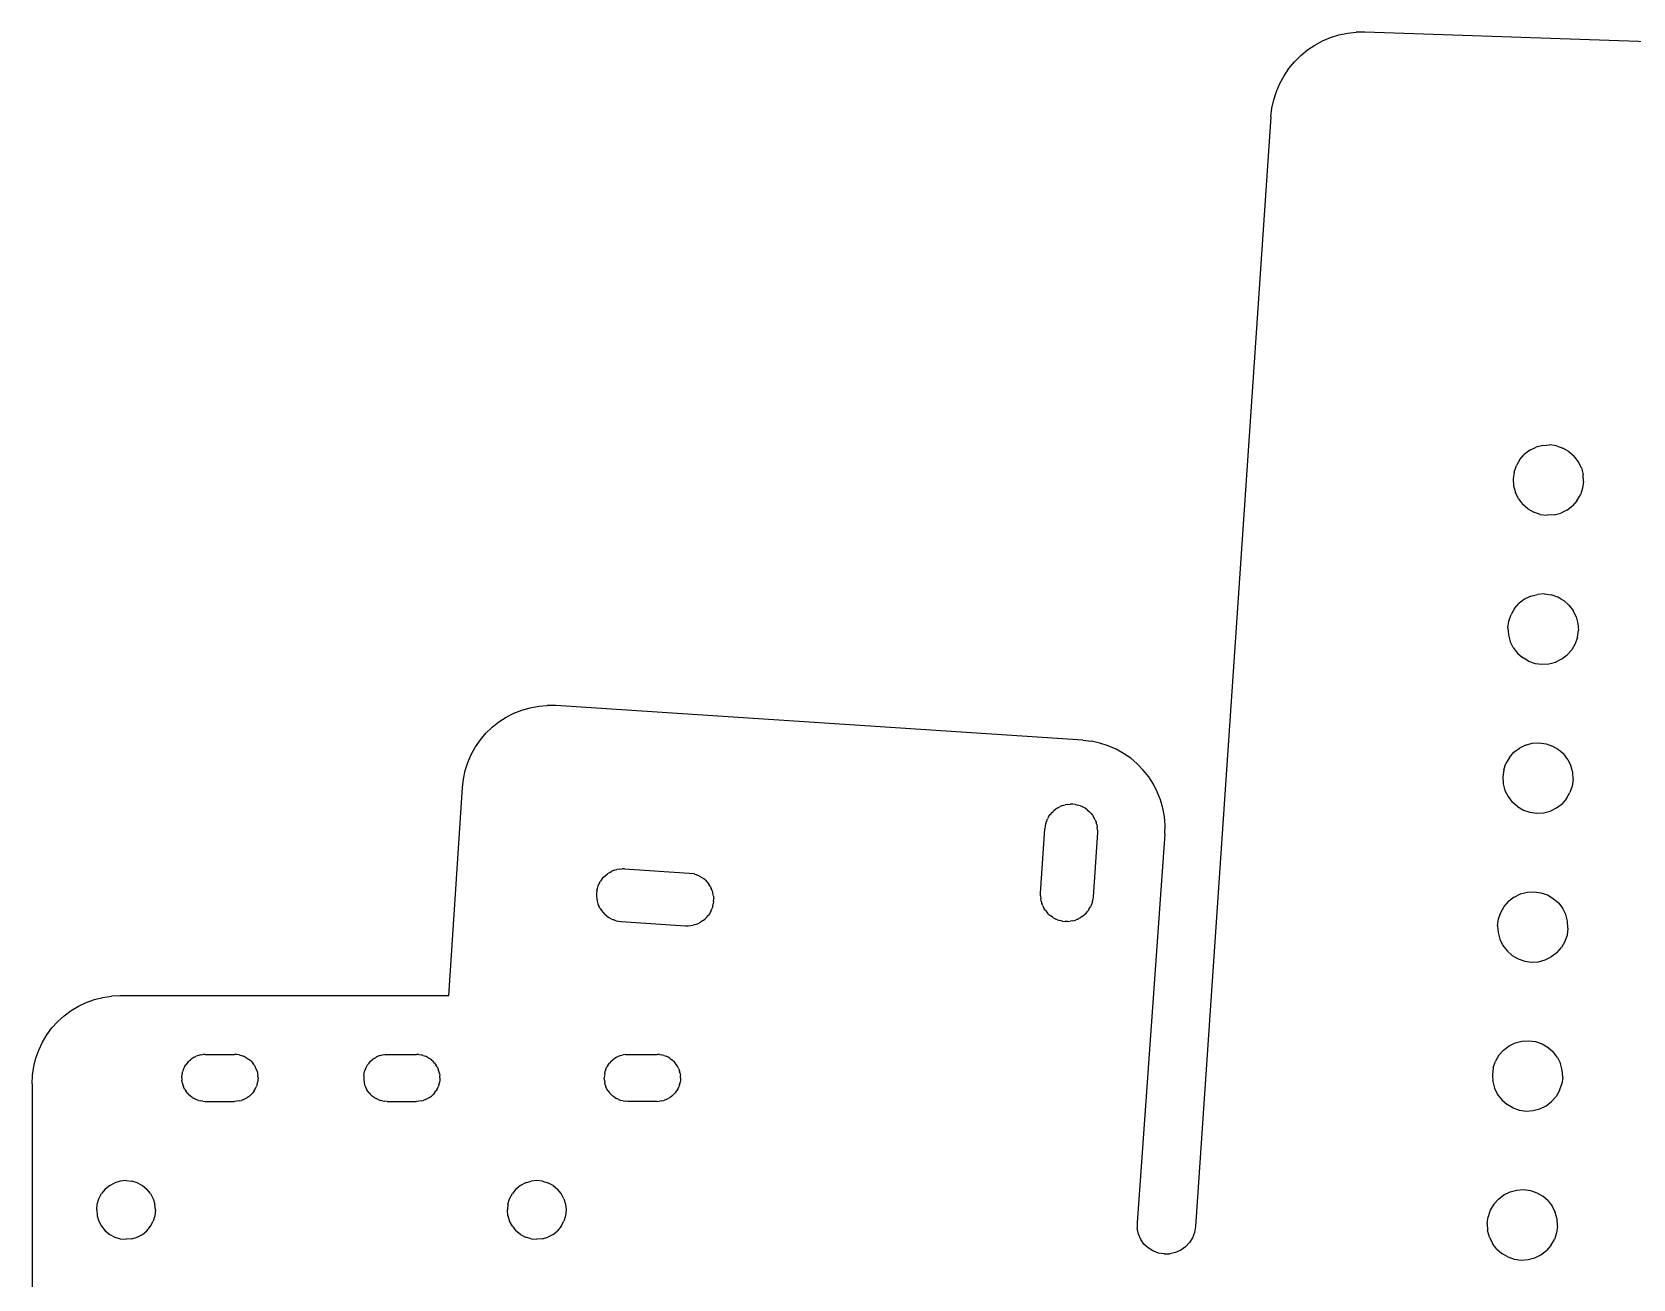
# Model space of a CAD drawing. Extents: x -47 to 67, y -53 to 53.
# Drawn here: x -46.98 to -19.69, y 23.51 to 44.77 of the extents above; entities that cross this region are included whole.
import ezdxf

# ---------------------------------------------------------------- set-up
doc = ezdxf.new("R2010")
doc.units = 0

msp = doc.modelspace()

# ---------------------------------------------------------------- linework, layer by layer
for p, q in [((-24.559, 44.747, 0.035), (-24.412, 44.763, 0.034)), ((-24.265, 44.765, 0.034), (-24.412, 44.763, 0.034)), ((-14.222, 44.414, 0.018), (-24.265, 44.765, 0.034)), ((-25.238, 44.459, 0.036), (-25.114, 44.542, 0.036)), ((-25.114, 44.542, 0.036), (-24.983, 44.613, 0.035)), ((-24.983, 44.613, 0.035), (-24.846, 44.671, 0.035)), ((-24.846, 44.671, 0.035), (-24.704, 44.716, 0.035)), ((-24.704, 44.716, 0.035), (-24.559, 44.747, 0.035)), ((-25.555, 44.143, 0.036), (-25.46, 44.258, 0.036)), ((-25.46, 44.258, 0.036), (-25.354, 44.364, 0.036)), ((-25.354, 44.364, 0.036), (-25.238, 44.459, 0.036)), ((-25.711, 43.89, 0.037), (-25.639, 44.02, 0.037)), ((-25.639, 44.02, 0.037), (-25.555, 44.143, 0.036)), ((-25.814, 43.612, 0.037), (-25.769, 43.753, 0.037)), ((-25.769, 43.753, 0.037), (-25.711, 43.89, 0.037)), ((-25.862, 43.321, 0.037), (-25.846, 43.467, 0.037)), ((-25.846, 43.467, 0.037), (-25.814, 43.612, 0.037)), ((-25.862, 43.321, 0.037), (-27.147, 24.404, 0.044)), ((-21.45, 37.637, 0.032), (-21.344, 37.689, 0.031)), ((-21.231, 37.719, 0.031), (-21.344, 37.689, 0.031)), ((-21.231, 37.719, 0.031), (-21.113, 37.727, 0.031)), ((-20.997, 37.711, 0.031), (-21.113, 37.727, 0.031)), ((-20.997, 37.711, 0.031), (-20.886, 37.673, 0.031)), ((-20.784, 37.614, 0.03), (-20.886, 37.673, 0.031)), ((-21.621, 37.478, 0.032), (-21.68, 37.376, 0.032)), ((-21.621, 37.478, 0.032), (-21.544, 37.566, 0.032)), ((-21.45, 37.637, 0.032), (-21.544, 37.566, 0.032)), ((-20.784, 37.614, 0.03), (-20.696, 37.536, 0.03)), ((-20.624, 37.443, 0.03), (-20.696, 37.536, 0.03)), ((-20.572, 37.337, 0.03), (-20.624, 37.443, 0.03)), ((-21.718, 37.265, 0.032), (-21.734, 37.148, 0.032)), ((-21.734, 37.148, 0.032), (-21.727, 37.031, 0.032)), ((-21.718, 37.265, 0.032), (-21.68, 37.376, 0.032)), ((-20.572, 37.337, 0.03), (-20.542, 37.224, 0.03)), ((-20.535, 37.106, 0.03), (-20.542, 37.224, 0.03)), ((-21.727, 37.031, 0.032), (-21.696, 36.917, 0.032)), ((-21.645, 36.811, 0.032), (-21.696, 36.917, 0.032)), ((-20.647, 36.777, 0.03), (-20.588, 36.878, 0.03)), ((-20.55, 36.99, 0.03), (-20.588, 36.878, 0.03)), ((-20.535, 37.106, 0.03), (-20.55, 36.99, 0.03)), ((-21.645, 36.811, 0.032), (-21.573, 36.718, 0.032)), ((-21.485, 36.64, 0.032), (-21.573, 36.718, 0.032)), ((-21.485, 36.64, 0.032), (-21.383, 36.581, 0.032)), ((-21.272, 36.543, 0.032), (-21.383, 36.581, 0.032)), ((-21.038, 36.535, 0.031), (-20.924, 36.565, 0.031)), ((-20.819, 36.617, 0.031), (-20.924, 36.565, 0.031)), ((-20.819, 36.617, 0.031), (-20.725, 36.688, 0.031)), ((-20.647, 36.777, 0.03), (-20.725, 36.688, 0.031)), ((-21.272, 36.543, 0.032), (-21.155, 36.528, 0.031)), ((-21.038, 36.535, 0.031), (-21.155, 36.528, 0.031)), ((-21.71, 34.939, 0.033), (-21.769, 34.838, 0.033)), ((-21.71, 34.939, 0.033), (-21.632, 35.028, 0.033)), ((-21.539, 35.099, 0.032), (-21.632, 35.028, 0.033)), ((-21.433, 35.151, 0.032), (-21.539, 35.099, 0.032)), ((-21.433, 35.151, 0.032), (-21.319, 35.181, 0.032)), ((-21.202, 35.188, 0.032), (-21.319, 35.181, 0.032)), ((-21.202, 35.188, 0.032), (-21.085, 35.173, 0.032)), ((-20.974, 35.135, 0.031), (-21.085, 35.173, 0.032)), ((-20.915, 35.101, 0.031), (-20.974, 35.135, 0.031)), ((-20.915, 35.101, 0.031), (-20.872, 35.076, 0.031)), ((-20.784, 34.998, 0.031), (-20.872, 35.076, 0.031)), ((-20.784, 34.998, 0.031), (-20.713, 34.904, 0.031)), ((-21.823, 34.61, 0.033), (-21.807, 34.726, 0.033)), ((-21.807, 34.726, 0.033), (-21.769, 34.838, 0.033)), ((-20.661, 34.799, 0.031), (-20.713, 34.904, 0.031)), ((-20.661, 34.799, 0.031), (-20.631, 34.685, 0.031)), ((-20.631, 34.685, 0.031), (-20.623, 34.568, 0.031)), ((-21.823, 34.61, 0.033), (-21.815, 34.492, 0.033)), ((-21.815, 34.492, 0.033), (-21.785, 34.379, 0.033)), ((-20.639, 34.451, 0.031), (-20.677, 34.34, 0.031)), ((-20.639, 34.451, 0.031), (-20.623, 34.568, 0.031)), ((-21.733, 34.273, 0.033), (-21.785, 34.379, 0.033)), ((-21.733, 34.273, 0.033), (-21.681, 34.204, 0.033)), ((-21.681, 34.204, 0.033), (-21.662, 34.18, 0.033)), ((-21.662, 34.18, 0.033), (-21.574, 34.102, 0.033)), ((-20.907, 34.079, 0.032), (-20.814, 34.15, 0.031)), ((-20.814, 34.15, 0.031), (-20.736, 34.238, 0.031)), ((-20.677, 34.34, 0.031), (-20.736, 34.238, 0.031)), ((-21.472, 34.043, 0.033), (-21.574, 34.102, 0.033)), ((-21.472, 34.043, 0.033), (-21.36, 34.005, 0.032)), ((-21.36, 34.005, 0.032), (-21.244, 33.989, 0.032)), ((-21.244, 33.989, 0.032), (-21.127, 33.997, 0.032)), ((-21.127, 33.997, 0.032), (-21.013, 34.027, 0.032)), ((-21.013, 34.027, 0.032), (-20.907, 34.079, 0.032)), ((-39.02, 33.007, 0.06), (-38.896, 33.087, 0.06)), ((-38.896, 33.087, 0.06), (-38.765, 33.154, 0.059)), ((-38.765, 33.154, 0.059), (-38.628, 33.208, 0.059)), ((-38.628, 33.208, 0.059), (-38.486, 33.249, 0.059)), ((-38.486, 33.249, 0.059), (-38.342, 33.275, 0.059)), ((-38.342, 33.275, 0.059), (-38.195, 33.287, 0.058)), ((-38.048, 33.284, 0.058), (-38.195, 33.287, 0.058)), ((-29.067, 32.694, 0.044), (-38.048, 33.284, 0.058)), ((-39.336, 32.701, 0.06), (-39.241, 32.813, 0.06)), ((-39.241, 32.813, 0.06), (-39.135, 32.916, 0.06)), ((-39.135, 32.916, 0.06), (-39.02, 33.007, 0.06)), ((-39.491, 32.452, 0.061), (-39.42, 32.58, 0.061)), ((-39.42, 32.58, 0.061), (-39.336, 32.701, 0.06)), ((-29.067, 32.694, 0.044), (-28.921, 32.677, 0.044)), ((-28.777, 32.646, 0.043), (-28.921, 32.677, 0.044)), ((-28.637, 32.6, 0.043), (-28.777, 32.646, 0.043)), ((-28.502, 32.542, 0.043), (-28.637, 32.6, 0.043)), ((-28.373, 32.47, 0.043), (-28.502, 32.542, 0.043)), ((-28.252, 32.387, 0.043), (-28.373, 32.47, 0.043)), ((-21.799, 32.401, 0.034), (-21.721, 32.489, 0.033)), ((-21.721, 32.489, 0.033), (-21.627, 32.561, 0.033)), ((-21.522, 32.612, 0.033), (-21.627, 32.561, 0.033)), ((-21.522, 32.612, 0.033), (-21.408, 32.642, 0.033)), ((-21.408, 32.642, 0.033), (-21.291, 32.65, 0.033)), ((-21.291, 32.65, 0.033), (-21.174, 32.634, 0.032)), ((-21.174, 32.634, 0.032), (-21.063, 32.596, 0.032)), ((-21.063, 32.596, 0.032), (-20.961, 32.537, 0.032)), ((-20.961, 32.537, 0.032), (-20.873, 32.46, 0.032)), ((-39.595, 32.176, 0.061), (-39.55, 32.316, 0.061)), ((-39.55, 32.316, 0.061), (-39.491, 32.452, 0.061)), ((-28.14, 32.291, 0.042), (-28.252, 32.387, 0.043)), ((-28.038, 32.185, 0.042), (-28.14, 32.291, 0.042)), ((-21.896, 32.188, 0.034), (-21.858, 32.299, 0.034)), ((-21.799, 32.401, 0.034), (-21.858, 32.299, 0.034)), ((-20.801, 32.366, 0.032), (-20.873, 32.46, 0.032)), ((-20.801, 32.366, 0.032), (-20.75, 32.26, 0.032)), ((-20.719, 32.147, 0.032), (-20.75, 32.26, 0.032)), ((-39.643, 31.886, 0.061), (-39.626, 32.032, 0.061)), ((-39.626, 32.032, 0.061), (-39.595, 32.176, 0.061)), ((-27.946, 32.07, 0.042), (-28.038, 32.185, 0.042)), ((-27.866, 31.946, 0.042), (-27.946, 32.07, 0.042)), ((-27.799, 31.815, 0.042), (-27.866, 31.946, 0.042)), ((-21.896, 32.188, 0.034), (-21.911, 32.071, 0.034)), ((-21.911, 32.071, 0.034), (-21.904, 31.954, 0.034)), ((-21.904, 31.954, 0.034), (-21.874, 31.84, 0.034)), ((-20.712, 32.029, 0.032), (-20.728, 31.913, 0.032)), ((-20.712, 32.029, 0.032), (-20.719, 32.147, 0.032)), ((-39.876, 28.339, 0.063), (-39.643, 31.886, 0.061)), ((-27.745, 31.679, 0.042), (-27.799, 31.815, 0.042)), ((-27.705, 31.537, 0.042), (-27.745, 31.679, 0.042)), ((-21.874, 31.84, 0.034), (-21.822, 31.735, 0.034)), ((-21.822, 31.735, 0.034), (-21.75, 31.641, 0.034)), ((-20.825, 31.7, 0.032), (-20.902, 31.611, 0.032)), ((-20.825, 31.7, 0.032), (-20.766, 31.801, 0.032)), ((-20.728, 31.913, 0.032), (-20.766, 31.801, 0.032)), ((-29.651, 31.391, 0.047), (-29.672, 31.353, 0.047)), ((-29.651, 31.391, 0.047), (-29.626, 31.427, 0.047)), ((-29.597, 31.461, 0.046), (-29.626, 31.427, 0.047)), ((-29.597, 31.461, 0.046), (-29.576, 31.481, 0.046)), ((-29.576, 31.481, 0.046), (-29.565, 31.492, 0.046)), ((-29.531, 31.519, 0.046), (-29.565, 31.492, 0.046)), ((-29.494, 31.543, 0.046), (-29.531, 31.519, 0.046)), ((-29.494, 31.543, 0.046), (-29.454, 31.563, 0.046)), ((-29.413, 31.58, 0.046), (-29.454, 31.563, 0.046)), ((-29.413, 31.58, 0.046), (-29.371, 31.592, 0.046)), ((-29.327, 31.6, 0.046), (-29.371, 31.592, 0.046)), ((-29.327, 31.6, 0.046), (-29.283, 31.603, 0.046)), ((-29.239, 31.602, 0.046), (-29.283, 31.603, 0.046)), ((-29.195, 31.597, 0.046), (-29.239, 31.602, 0.046)), ((-29.195, 31.597, 0.046), (-29.152, 31.588, 0.046)), ((-29.11, 31.575, 0.046), (-29.152, 31.588, 0.046)), ((-29.11, 31.575, 0.046), (-29.07, 31.557, 0.046)), ((-29.031, 31.536, 0.046), (-29.07, 31.557, 0.046)), ((-28.995, 31.51, 0.045), (-29.031, 31.536, 0.046)), ((-28.995, 31.51, 0.045), (-28.961, 31.482, 0.045)), ((-28.93, 31.45, 0.045), (-28.961, 31.482, 0.045)), ((-28.93, 31.45, 0.045), (-28.903, 31.415, 0.045)), ((-28.903, 31.415, 0.045), (-28.879, 31.378, 0.045)), ((-28.859, 31.339, 0.045), (-28.879, 31.378, 0.045)), ((-27.678, 31.392, 0.042), (-27.705, 31.537, 0.042)), ((-27.666, 31.245, 0.042), (-27.678, 31.392, 0.042)), ((-21.662, 31.563, 0.034), (-21.75, 31.641, 0.034)), ((-21.662, 31.563, 0.034), (-21.56, 31.504, 0.033)), ((-21.56, 31.504, 0.033), (-21.449, 31.466, 0.033)), ((-21.449, 31.466, 0.033), (-21.333, 31.451, 0.033)), ((-21.333, 31.451, 0.033), (-21.215, 31.458, 0.033)), ((-21.215, 31.458, 0.033), (-21.102, 31.488, 0.033)), ((-21.102, 31.488, 0.033), (-20.996, 31.54, 0.033)), ((-20.996, 31.54, 0.033), (-20.902, 31.611, 0.032)), ((-29.79, 30.085, 0.047), (-29.718, 31.183, 0.047)), ((-29.713, 31.227, 0.047), (-29.718, 31.183, 0.047)), ((-29.703, 31.27, 0.047), (-29.713, 31.227, 0.047)), ((-29.69, 31.312, 0.047), (-29.703, 31.27, 0.047)), ((-29.69, 31.312, 0.047), (-29.672, 31.353, 0.047)), ((-28.82, 31.124, 0.045), (-28.892, 30.026, 0.046)), ((-28.859, 31.339, 0.045), (-28.843, 31.298, 0.045)), ((-28.83, 31.256, 0.045), (-28.843, 31.298, 0.045)), ((-28.83, 31.256, 0.045), (-28.823, 31.212, 0.045)), ((-28.819, 31.168, 0.045), (-28.823, 31.212, 0.045)), ((-28.819, 31.168, 0.045), (-28.82, 31.124, 0.045)), ((-27.669, 31.098, 0.042), (-27.666, 31.245, 0.042)), ((-27.669, 31.098, 0.042), (-28.145, 24.47, 0.046)), ((-37.311, 30.252, 0.059), (-37.289, 30.29, 0.059)), ((-37.264, 30.327, 0.059), (-37.289, 30.29, 0.059)), ((-37.264, 30.327, 0.059), (-37.236, 30.36, 0.059)), ((-37.236, 30.36, 0.059), (-37.204, 30.391, 0.059)), ((-37.204, 30.391, 0.059), (-37.169, 30.418, 0.059)), ((-37.132, 30.442, 0.059), (-37.169, 30.418, 0.059)), ((-37.132, 30.442, 0.059), (-37.093, 30.463, 0.059)), ((-37.052, 30.479, 0.059), (-37.093, 30.463, 0.059)), ((-37.052, 30.479, 0.059), (-37.009, 30.491, 0.059)), ((-36.966, 30.499, 0.059), (-37.009, 30.491, 0.059)), ((-36.966, 30.499, 0.059), (-36.922, 30.502, 0.059)), ((-36.878, 30.502, 0.059), (-36.922, 30.502, 0.059)), ((-36.878, 30.502, 0.059), (-35.78, 30.429, 0.057)), ((-35.78, 30.429, 0.057), (-35.736, 30.424, 0.057)), ((-35.693, 30.415, 0.057), (-35.736, 30.424, 0.057)), ((-35.693, 30.415, 0.057), (-35.651, 30.402, 0.057)), ((-35.611, 30.384, 0.057), (-35.651, 30.402, 0.057)), ((-35.572, 30.362, 0.056), (-35.611, 30.384, 0.057)), ((-35.572, 30.362, 0.056), (-35.536, 30.337, 0.056)), ((-35.502, 30.309, 0.056), (-35.536, 30.337, 0.056)), ((-35.502, 30.309, 0.056), (-35.471, 30.277, 0.056)), ((-37.356, 30.082, 0.059), (-37.357, 30.038, 0.059)), ((-37.357, 30.038, 0.059), (-37.354, 29.994, 0.059)), ((-37.351, 30.126, 0.059), (-37.356, 30.082, 0.059)), ((-37.351, 30.126, 0.059), (-37.342, 30.169, 0.059)), ((-37.342, 30.169, 0.059), (-37.329, 30.211, 0.059)), ((-37.329, 30.211, 0.059), (-37.311, 30.252, 0.059)), ((-35.471, 30.277, 0.056), (-35.444, 30.242, 0.056)), ((-35.42, 30.205, 0.056), (-35.444, 30.242, 0.056)), ((-35.42, 30.205, 0.056), (-35.4, 30.166, 0.056)), ((-35.384, 30.125, 0.056), (-35.4, 30.166, 0.056)), ((-35.384, 30.125, 0.056), (-35.372, 30.082, 0.056)), ((-35.364, 30.039, 0.056), (-35.372, 30.082, 0.056)), ((-35.364, 30.039, 0.056), (-35.36, 29.995, 0.056)), ((-29.791, 30.041, 0.047), (-29.79, 30.085, 0.047)), ((-29.791, 30.041, 0.047), (-29.787, 29.997, 0.047)), ((-28.892, 30.026, 0.046), (-28.897, 29.982, 0.046)), ((-21.716, 30.022, 0.034), (-21.809, 29.951, 0.034)), ((-21.716, 30.022, 0.034), (-21.61, 30.074, 0.034)), ((-21.61, 30.074, 0.034), (-21.497, 30.104, 0.034)), ((-21.497, 30.104, 0.034), (-21.379, 30.111, 0.034)), ((-21.379, 30.111, 0.034), (-21.263, 30.096, 0.033)), ((-21.263, 30.096, 0.033), (-21.151, 30.058, 0.033)), ((-21.151, 30.058, 0.033), (-21.05, 29.999, 0.033)), ((-37.354, 29.994, 0.059), (-37.346, 29.951, 0.059)), ((-37.346, 29.951, 0.059), (-37.334, 29.908, 0.059)), ((-37.334, 29.908, 0.059), (-37.317, 29.867, 0.059)), ((-37.297, 29.828, 0.059), (-37.317, 29.867, 0.059)), ((-37.297, 29.828, 0.059), (-37.273, 29.791, 0.059)), ((-37.273, 29.791, 0.059), (-37.246, 29.756, 0.059)), ((-37.246, 29.756, 0.059), (-37.215, 29.724, 0.059)), ((-35.428, 29.743, 0.056), (-35.453, 29.706, 0.056)), ((-35.406, 29.781, 0.056), (-35.428, 29.743, 0.056)), ((-35.406, 29.781, 0.056), (-35.389, 29.822, 0.056)), ((-35.375, 29.864, 0.056), (-35.389, 29.822, 0.056)), ((-35.375, 29.864, 0.056), (-35.366, 29.907, 0.056)), ((-35.361, 29.951, 0.056), (-35.366, 29.907, 0.056)), ((-35.361, 29.951, 0.056), (-35.36, 29.995, 0.056)), ((-29.779, 29.954, 0.047), (-29.787, 29.997, 0.047)), ((-29.779, 29.954, 0.047), (-29.767, 29.911, 0.047)), ((-29.751, 29.87, 0.047), (-29.767, 29.911, 0.047)), ((-29.751, 29.87, 0.047), (-29.731, 29.831, 0.047)), ((-29.707, 29.794, 0.047), (-29.731, 29.831, 0.047)), ((-29.707, 29.794, 0.047), (-29.679, 29.759, 0.047)), ((-29.649, 29.727, 0.047), (-29.679, 29.759, 0.047)), ((-29.044, 29.717, 0.046), (-29.013, 29.748, 0.046)), ((-29.013, 29.748, 0.046), (-28.984, 29.782, 0.046)), ((-28.959, 29.818, 0.046), (-28.984, 29.782, 0.046)), ((-28.959, 29.818, 0.046), (-28.937, 29.857, 0.046)), ((-28.92, 29.897, 0.046), (-28.937, 29.857, 0.046)), ((-28.906, 29.939, 0.046), (-28.92, 29.897, 0.046)), ((-28.906, 29.939, 0.046), (-28.897, 29.982, 0.046)), ((-21.984, 29.649, 0.035), (-21.946, 29.761, 0.035)), ((-21.946, 29.761, 0.035), (-21.887, 29.862, 0.034)), ((-21.887, 29.862, 0.034), (-21.809, 29.951, 0.034)), ((-21.05, 29.999, 0.033), (-20.961, 29.921, 0.033)), ((-20.961, 29.921, 0.033), (-20.89, 29.828, 0.033)), ((-20.838, 29.722, 0.033), (-20.89, 29.828, 0.033)), ((-37.181, 29.696, 0.059), (-37.215, 29.724, 0.059)), ((-37.181, 29.696, 0.059), (-37.145, 29.671, 0.059)), ((-37.107, 29.649, 0.059), (-37.145, 29.671, 0.059)), ((-37.107, 29.649, 0.059), (-37.066, 29.632, 0.059)), ((-37.024, 29.618, 0.059), (-37.066, 29.632, 0.059)), ((-37.024, 29.618, 0.059), (-36.981, 29.609, 0.059)), ((-36.981, 29.609, 0.059), (-36.937, 29.604, 0.059)), ((-36.937, 29.604, 0.059), (-35.839, 29.531, 0.057)), ((-35.839, 29.531, 0.057), (-35.795, 29.531, 0.057)), ((-35.795, 29.531, 0.057), (-35.751, 29.534, 0.057)), ((-35.751, 29.534, 0.057), (-35.708, 29.542, 0.057)), ((-35.665, 29.554, 0.057), (-35.708, 29.542, 0.057)), ((-35.665, 29.554, 0.057), (-35.624, 29.57, 0.057)), ((-35.624, 29.57, 0.057), (-35.585, 29.591, 0.057)), ((-35.548, 29.615, 0.057), (-35.585, 29.591, 0.057)), ((-35.548, 29.615, 0.057), (-35.513, 29.642, 0.057)), ((-35.481, 29.673, 0.057), (-35.513, 29.642, 0.057)), ((-35.481, 29.673, 0.057), (-35.453, 29.706, 0.056)), ((-29.649, 29.727, 0.047), (-29.615, 29.699, 0.047)), ((-29.579, 29.674, 0.047), (-29.615, 29.699, 0.047)), ((-29.579, 29.674, 0.047), (-29.54, 29.652, 0.047)), ((-29.5, 29.635, 0.047), (-29.54, 29.652, 0.047)), ((-29.5, 29.635, 0.047), (-29.457, 29.621, 0.047)), ((-29.414, 29.612, 0.047), (-29.457, 29.621, 0.047)), ((-29.414, 29.612, 0.047), (-29.37, 29.607, 0.047)), ((-29.326, 29.606, 0.047), (-29.37, 29.607, 0.047)), ((-29.326, 29.606, 0.047), (-29.282, 29.61, 0.046)), ((-29.239, 29.618, 0.046), (-29.282, 29.61, 0.046)), ((-29.239, 29.618, 0.046), (-29.196, 29.63, 0.046)), ((-29.155, 29.646, 0.046), (-29.196, 29.63, 0.046)), ((-29.155, 29.646, 0.046), (-29.116, 29.666, 0.046)), ((-29.079, 29.69, 0.046), (-29.116, 29.666, 0.046)), ((-29.079, 29.69, 0.046), (-29.044, 29.717, 0.046)), ((-22, 29.533, 0.035), (-21.984, 29.649, 0.035)), ((-22, 29.533, 0.035), (-21.992, 29.415, 0.035)), ((-20.808, 29.608, 0.033), (-20.838, 29.722, 0.033)), ((-20.801, 29.491, 0.033), (-20.816, 29.374, 0.033)), ((-20.801, 29.491, 0.033), (-20.808, 29.608, 0.033)), ((-21.992, 29.415, 0.035), (-21.962, 29.302, 0.035)), ((-21.962, 29.302, 0.035), (-21.91, 29.196, 0.035)), ((-21.91, 29.196, 0.035), (-21.839, 29.103, 0.035)), ((-20.854, 29.263, 0.033), (-20.913, 29.161, 0.033)), ((-20.816, 29.374, 0.033), (-20.854, 29.263, 0.033)), ((-21.839, 29.103, 0.035), (-21.751, 29.025, 0.034)), ((-21.751, 29.025, 0.034), (-21.649, 28.966, 0.034)), ((-21.649, 28.966, 0.034), (-21.538, 28.928, 0.034)), ((-21.538, 28.928, 0.034), (-21.421, 28.912, 0.034)), ((-21.304, 28.92, 0.034), (-21.19, 28.95, 0.034)), ((-21.19, 28.95, 0.034), (-21.085, 29.002, 0.033)), ((-20.991, 29.073, 0.033), (-21.085, 29.002, 0.033)), ((-20.991, 29.073, 0.033), (-20.913, 29.161, 0.033)), ((-21.421, 28.912, 0.034), (-21.304, 28.92, 0.034)), ((-46.311, 28.086, 0.064), (-46.185, 28.162, 0.064)), ((-46.185, 28.162, 0.064), (-46.052, 28.225, 0.064)), ((-46.052, 28.225, 0.064), (-45.913, 28.274, 0.064)), ((-45.913, 28.274, 0.064), (-45.77, 28.31, 0.064)), ((-45.77, 28.31, 0.064), (-45.625, 28.332, 0.064)), ((-45.478, 28.339, 0.064), (-45.625, 28.332, 0.064)), ((-39.876, 28.339, 0.063), (-45.478, 28.339, 0.064)), ((-46.637, 27.79, 0.064), (-46.538, 27.899, 0.064)), ((-46.538, 27.899, 0.064), (-46.429, 27.998, 0.064)), ((-46.429, 27.998, 0.064), (-46.311, 28.086, 0.064)), ((-46.8, 27.546, 0.064), (-46.725, 27.672, 0.064)), ((-46.725, 27.672, 0.064), (-46.637, 27.79, 0.064)), ((-21.699, 27.535, 0.035), (-21.585, 27.566, 0.035)), ((-21.585, 27.566, 0.035), (-21.468, 27.573, 0.034)), ((-21.468, 27.573, 0.034), (-21.351, 27.557, 0.034)), ((-46.913, 27.274, 0.064), (-46.863, 27.413, 0.064)), ((-46.863, 27.413, 0.064), (-46.8, 27.546, 0.064)), ((-44.214, 27.292, 0.064), (-44.247, 27.271, 0.064)), ((-44.214, 27.292, 0.064), (-44.178, 27.308, 0.064)), ((-44.141, 27.322, 0.064), (-44.178, 27.308, 0.064)), ((-44.103, 27.331, 0.064), (-44.141, 27.322, 0.064)), ((-44.103, 27.331, 0.064), (-44.064, 27.337, 0.064)), ((-44.025, 27.339, 0.064), (-44.064, 27.337, 0.064)), ((-44.025, 27.339, 0.064), (-43.525, 27.339, 0.064)), ((-43.486, 27.337, 0.064), (-43.525, 27.339, 0.064)), ((-43.447, 27.331, 0.064), (-43.486, 27.337, 0.064)), ((-43.447, 27.331, 0.064), (-43.409, 27.322, 0.064)), ((-43.409, 27.322, 0.064), (-43.372, 27.308, 0.064)), ((-43.337, 27.292, 0.064), (-43.372, 27.308, 0.064)), ((-43.337, 27.292, 0.064), (-43.303, 27.271, 0.064)), ((-41.147, 27.271, 0.064), (-41.114, 27.292, 0.064)), ((-41.078, 27.308, 0.064), (-41.114, 27.292, 0.064)), ((-41.041, 27.322, 0.064), (-41.078, 27.308, 0.064)), ((-41.041, 27.322, 0.064), (-41.003, 27.331, 0.064)), ((-41.003, 27.331, 0.064), (-40.964, 27.337, 0.064)), ((-40.964, 27.337, 0.064), (-40.925, 27.339, 0.064)), ((-40.925, 27.339, 0.064), (-40.425, 27.339, 0.064)), ((-40.386, 27.337, 0.064), (-40.425, 27.339, 0.064)), ((-40.386, 27.337, 0.064), (-40.347, 27.331, 0.064)), ((-40.309, 27.322, 0.064), (-40.347, 27.331, 0.064)), ((-40.309, 27.322, 0.064), (-40.272, 27.308, 0.064)), ((-40.237, 27.292, 0.064), (-40.272, 27.308, 0.064)), ((-40.237, 27.292, 0.064), (-40.203, 27.271, 0.064)), ((-37.014, 27.292, 0.064), (-37.047, 27.271, 0.064)), ((-37.014, 27.292, 0.064), (-36.978, 27.308, 0.064)), ((-36.941, 27.322, 0.064), (-36.978, 27.308, 0.064)), ((-36.941, 27.322, 0.064), (-36.903, 27.331, 0.064)), ((-36.864, 27.337, 0.064), (-36.903, 27.331, 0.064)), ((-36.864, 27.337, 0.064), (-36.825, 27.339, 0.064)), ((-36.825, 27.339, 0.064), (-36.325, 27.339, 0.064)), ((-36.286, 27.337, 0.064), (-36.325, 27.339, 0.064)), ((-36.286, 27.337, 0.064), (-36.247, 27.331, 0.064)), ((-36.209, 27.322, 0.064), (-36.247, 27.331, 0.064)), ((-36.209, 27.322, 0.064), (-36.172, 27.308, 0.064)), ((-36.137, 27.292, 0.064), (-36.172, 27.308, 0.064)), ((-36.103, 27.271, 0.064), (-36.137, 27.292, 0.064)), ((-21.976, 27.324, 0.035), (-22.035, 27.222, 0.035)), ((-21.976, 27.324, 0.035), (-21.898, 27.412, 0.035)), ((-21.898, 27.412, 0.035), (-21.805, 27.484, 0.035)), ((-21.805, 27.484, 0.035), (-21.699, 27.535, 0.035)), ((-21.351, 27.557, 0.034), (-21.24, 27.519, 0.034)), ((-21.24, 27.519, 0.034), (-21.138, 27.46, 0.034)), ((-21.138, 27.46, 0.034), (-21.05, 27.383, 0.034)), ((-20.979, 27.289, 0.034), (-21.05, 27.383, 0.034)), ((-20.979, 27.289, 0.034), (-20.927, 27.184, 0.034)), ((-46.97, 26.986, 0.064), (-46.949, 27.131, 0.064)), ((-46.949, 27.131, 0.064), (-46.913, 27.274, 0.064)), ((-44.417, 27.017, 0.064), (-44.423, 26.978, 0.064)), ((-44.417, 27.017, 0.064), (-44.408, 27.055, 0.064)), ((-44.395, 27.092, 0.064), (-44.408, 27.055, 0.064)), ((-44.378, 27.127, 0.064), (-44.395, 27.092, 0.064)), ((-44.378, 27.127, 0.064), (-44.358, 27.161, 0.064)), ((-44.334, 27.193, 0.064), (-44.358, 27.161, 0.064)), ((-44.308, 27.222, 0.064), (-44.334, 27.193, 0.064)), ((-44.308, 27.222, 0.064), (-44.279, 27.248, 0.064)), ((-44.247, 27.271, 0.064), (-44.279, 27.248, 0.064)), ((-43.303, 27.271, 0.064), (-43.271, 27.248, 0.064)), ((-43.242, 27.222, 0.064), (-43.271, 27.248, 0.064)), ((-43.242, 27.222, 0.064), (-43.216, 27.193, 0.064)), ((-43.193, 27.161, 0.064), (-43.216, 27.193, 0.064)), ((-43.193, 27.161, 0.064), (-43.172, 27.127, 0.064)), ((-43.156, 27.092, 0.064), (-43.172, 27.127, 0.064)), ((-43.142, 27.055, 0.064), (-43.156, 27.092, 0.064)), ((-43.142, 27.055, 0.064), (-43.133, 27.017, 0.064)), ((-43.133, 27.017, 0.064), (-43.127, 26.978, 0.064)), ((-41.323, 26.978, 0.064), (-41.317, 27.017, 0.064)), ((-41.317, 27.017, 0.064), (-41.308, 27.055, 0.064)), ((-41.295, 27.092, 0.064), (-41.308, 27.055, 0.064)), ((-41.295, 27.092, 0.064), (-41.278, 27.127, 0.064)), ((-41.278, 27.127, 0.064), (-41.258, 27.161, 0.064)), ((-41.258, 27.161, 0.064), (-41.234, 27.193, 0.064)), ((-41.234, 27.193, 0.064), (-41.208, 27.222, 0.064)), ((-41.208, 27.222, 0.064), (-41.179, 27.248, 0.064)), ((-41.147, 27.271, 0.064), (-41.179, 27.248, 0.064)), ((-40.171, 27.248, 0.064), (-40.203, 27.271, 0.064)), ((-40.171, 27.248, 0.064), (-40.142, 27.222, 0.064)), ((-40.116, 27.193, 0.064), (-40.142, 27.222, 0.064)), ((-40.116, 27.193, 0.064), (-40.093, 27.161, 0.064)), ((-40.072, 27.127, 0.064), (-40.093, 27.161, 0.064)), ((-40.072, 27.127, 0.064), (-40.056, 27.092, 0.064)), ((-40.042, 27.055, 0.064), (-40.056, 27.092, 0.064)), ((-40.033, 27.017, 0.064), (-40.042, 27.055, 0.064)), ((-40.033, 27.017, 0.064), (-40.027, 26.978, 0.064)), ((-37.217, 27.017, 0.064), (-37.223, 26.978, 0.064)), ((-37.217, 27.017, 0.064), (-37.208, 27.055, 0.064)), ((-37.195, 27.092, 0.064), (-37.208, 27.055, 0.064)), ((-37.195, 27.092, 0.064), (-37.178, 27.127, 0.064)), ((-37.158, 27.161, 0.064), (-37.178, 27.127, 0.064)), ((-37.158, 27.161, 0.064), (-37.134, 27.193, 0.064)), ((-37.108, 27.222, 0.064), (-37.134, 27.193, 0.064)), ((-37.108, 27.222, 0.064), (-37.079, 27.248, 0.064)), ((-37.047, 27.271, 0.064), (-37.079, 27.248, 0.064)), ((-36.103, 27.271, 0.064), (-36.071, 27.248, 0.064)), ((-36.042, 27.222, 0.064), (-36.071, 27.248, 0.064)), ((-36.042, 27.222, 0.064), (-36.016, 27.193, 0.064)), ((-35.993, 27.161, 0.064), (-36.016, 27.193, 0.064)), ((-35.972, 27.127, 0.064), (-35.993, 27.161, 0.064)), ((-35.956, 27.092, 0.064), (-35.972, 27.127, 0.064)), ((-35.956, 27.092, 0.064), (-35.942, 27.055, 0.064)), ((-35.933, 27.017, 0.064), (-35.942, 27.055, 0.064)), ((-35.933, 27.017, 0.064), (-35.927, 26.978, 0.064)), ((-22.073, 27.111, 0.035), (-22.089, 26.994, 0.036)), ((-22.073, 27.111, 0.035), (-22.035, 27.222, 0.035)), ((-20.897, 27.07, 0.034), (-20.927, 27.184, 0.034)), ((-20.889, 26.952, 0.034), (-20.897, 27.07, 0.034)), ((-46.977, 26.839, 0.064), (-46.97, 26.986, 0.064)), ((-46.977, 26.839, 0.064), (-46.976, 23.189, 0.064)), ((-44.425, 26.939, 0.064), (-44.423, 26.978, 0.064)), ((-44.425, 26.939, 0.064), (-44.423, 26.9, 0.064)), ((-44.417, 26.861, 0.064), (-44.423, 26.9, 0.064)), ((-44.417, 26.861, 0.064), (-44.408, 26.823, 0.064)), ((-44.408, 26.823, 0.064), (-44.395, 26.786, 0.064)), ((-44.378, 26.75, 0.064), (-44.395, 26.786, 0.064)), ((-44.378, 26.75, 0.064), (-44.358, 26.717, 0.064)), ((-43.193, 26.717, 0.064), (-43.172, 26.75, 0.064)), ((-43.172, 26.75, 0.064), (-43.156, 26.786, 0.064)), ((-43.142, 26.823, 0.064), (-43.156, 26.786, 0.064)), ((-43.142, 26.823, 0.064), (-43.133, 26.861, 0.064)), ((-43.127, 26.9, 0.064), (-43.133, 26.861, 0.064)), ((-43.125, 26.939, 0.064), (-43.127, 26.978, 0.064)), ((-43.125, 26.939, 0.064), (-43.127, 26.9, 0.064)), ((-41.323, 26.978, 0.064), (-41.325, 26.939, 0.064)), ((-41.325, 26.939, 0.064), (-41.323, 26.9, 0.064)), ((-41.323, 26.9, 0.064), (-41.317, 26.861, 0.064)), ((-41.317, 26.861, 0.064), (-41.308, 26.823, 0.064)), ((-41.308, 26.823, 0.064), (-41.295, 26.786, 0.064)), ((-41.295, 26.786, 0.064), (-41.278, 26.75, 0.064)), ((-41.258, 26.717, 0.064), (-41.278, 26.75, 0.064)), ((-40.072, 26.75, 0.064), (-40.093, 26.717, 0.064)), ((-40.072, 26.75, 0.064), (-40.056, 26.786, 0.064)), ((-40.042, 26.823, 0.064), (-40.056, 26.786, 0.064)), ((-40.042, 26.823, 0.064), (-40.033, 26.861, 0.064)), ((-40.027, 26.9, 0.064), (-40.033, 26.861, 0.064)), ((-40.025, 26.939, 0.064), (-40.027, 26.978, 0.064)), ((-40.025, 26.939, 0.064), (-40.027, 26.9, 0.064)), ((-37.223, 26.978, 0.064), (-37.225, 26.939, 0.064)), ((-37.223, 26.9, 0.064), (-37.225, 26.939, 0.064)), ((-37.223, 26.9, 0.064), (-37.217, 26.861, 0.064)), ((-37.208, 26.823, 0.064), (-37.217, 26.861, 0.064)), ((-37.208, 26.823, 0.064), (-37.195, 26.786, 0.064)), ((-37.178, 26.75, 0.064), (-37.195, 26.786, 0.064)), ((-37.158, 26.717, 0.064), (-37.178, 26.75, 0.064)), ((-35.972, 26.75, 0.064), (-35.993, 26.717, 0.064)), ((-35.972, 26.75, 0.064), (-35.956, 26.786, 0.064)), ((-35.942, 26.823, 0.064), (-35.956, 26.786, 0.064)), ((-35.942, 26.823, 0.064), (-35.933, 26.861, 0.064)), ((-35.927, 26.9, 0.064), (-35.933, 26.861, 0.064)), ((-35.925, 26.939, 0.064), (-35.927, 26.978, 0.064)), ((-35.925, 26.939, 0.064), (-35.927, 26.9, 0.064)), ((-22.089, 26.994, 0.036), (-22.081, 26.877, 0.036)), ((-22.081, 26.877, 0.036), (-22.051, 26.763, 0.036)), ((-22.051, 26.763, 0.036), (-21.999, 26.658, 0.035)), ((-20.943, 26.725, 0.034), (-20.905, 26.836, 0.034)), ((-20.889, 26.952, 0.034), (-20.905, 26.836, 0.034)), ((-44.334, 26.685, 0.064), (-44.358, 26.717, 0.064)), ((-44.334, 26.685, 0.064), (-44.308, 26.656, 0.064)), ((-44.279, 26.63, 0.064), (-44.308, 26.656, 0.064)), ((-44.247, 26.606, 0.064), (-44.279, 26.63, 0.064)), ((-44.247, 26.606, 0.064), (-44.214, 26.586, 0.064)), ((-44.178, 26.569, 0.064), (-44.214, 26.586, 0.064)), ((-44.141, 26.556, 0.064), (-44.178, 26.569, 0.064)), ((-44.141, 26.556, 0.064), (-44.103, 26.546, 0.064)), ((-44.064, 26.541, 0.064), (-44.103, 26.546, 0.064)), ((-44.064, 26.541, 0.064), (-44.025, 26.539, 0.064)), ((-44.025, 26.539, 0.064), (-43.525, 26.539, 0.064)), ((-43.486, 26.541, 0.064), (-43.525, 26.539, 0.064)), ((-43.447, 26.546, 0.064), (-43.486, 26.541, 0.064)), ((-43.447, 26.546, 0.064), (-43.409, 26.556, 0.064)), ((-43.372, 26.569, 0.064), (-43.409, 26.556, 0.064)), ((-43.372, 26.569, 0.064), (-43.337, 26.586, 0.064)), ((-43.337, 26.586, 0.064), (-43.303, 26.606, 0.064)), ((-43.271, 26.63, 0.064), (-43.303, 26.606, 0.064)), ((-43.271, 26.63, 0.064), (-43.242, 26.656, 0.064)), ((-43.242, 26.656, 0.064), (-43.216, 26.685, 0.064)), ((-43.193, 26.717, 0.064), (-43.216, 26.685, 0.064)), ((-41.234, 26.685, 0.064), (-41.258, 26.717, 0.064)), ((-41.234, 26.685, 0.064), (-41.208, 26.656, 0.064)), ((-41.208, 26.656, 0.064), (-41.179, 26.63, 0.064)), ((-41.147, 26.606, 0.064), (-41.179, 26.63, 0.064)), ((-41.147, 26.606, 0.064), (-41.114, 26.586, 0.064)), ((-41.078, 26.569, 0.064), (-41.114, 26.586, 0.064)), ((-41.078, 26.569, 0.064), (-41.041, 26.556, 0.064)), ((-41.003, 26.546, 0.064), (-41.041, 26.556, 0.064)), ((-41.003, 26.546, 0.064), (-40.964, 26.541, 0.064)), ((-40.925, 26.539, 0.064), (-40.964, 26.541, 0.064)), ((-40.925, 26.539, 0.064), (-40.425, 26.539, 0.064)), ((-40.386, 26.541, 0.064), (-40.425, 26.539, 0.064)), ((-40.347, 26.546, 0.064), (-40.386, 26.541, 0.064)), ((-40.347, 26.546, 0.064), (-40.309, 26.556, 0.064)), ((-40.272, 26.569, 0.064), (-40.309, 26.556, 0.064)), ((-40.272, 26.569, 0.064), (-40.237, 26.586, 0.064)), ((-40.203, 26.606, 0.064), (-40.237, 26.586, 0.064)), ((-40.203, 26.606, 0.064), (-40.171, 26.63, 0.064)), ((-40.142, 26.656, 0.064), (-40.171, 26.63, 0.064)), ((-40.116, 26.685, 0.064), (-40.142, 26.656, 0.064)), ((-40.116, 26.685, 0.064), (-40.093, 26.717, 0.064)), ((-37.158, 26.717, 0.064), (-37.134, 26.685, 0.064)), ((-37.134, 26.685, 0.064), (-37.108, 26.656, 0.064)), ((-37.108, 26.656, 0.064), (-37.079, 26.63, 0.064)), ((-37.047, 26.606, 0.064), (-37.079, 26.63, 0.064)), ((-37.047, 26.606, 0.064), (-37.014, 26.586, 0.064)), ((-36.978, 26.569, 0.064), (-37.014, 26.586, 0.064)), ((-36.978, 26.569, 0.064), (-36.941, 26.556, 0.064)), ((-36.903, 26.546, 0.064), (-36.941, 26.556, 0.064)), ((-36.903, 26.546, 0.064), (-36.864, 26.541, 0.064)), ((-36.825, 26.539, 0.064), (-36.864, 26.541, 0.064)), ((-36.325, 26.539, 0.064), (-36.825, 26.539, 0.064)), ((-36.325, 26.539, 0.064), (-36.286, 26.541, 0.064)), ((-36.247, 26.546, 0.064), (-36.286, 26.541, 0.064)), ((-36.247, 26.546, 0.064), (-36.209, 26.556, 0.064)), ((-36.172, 26.569, 0.064), (-36.209, 26.556, 0.064)), ((-36.172, 26.569, 0.064), (-36.137, 26.586, 0.064)), ((-36.103, 26.606, 0.064), (-36.137, 26.586, 0.064)), ((-36.071, 26.63, 0.064), (-36.103, 26.606, 0.064)), ((-36.071, 26.63, 0.064), (-36.042, 26.656, 0.064)), ((-36.042, 26.656, 0.064), (-36.016, 26.685, 0.064)), ((-35.993, 26.717, 0.064), (-36.016, 26.685, 0.064)), ((-21.999, 26.658, 0.035), (-21.928, 26.564, 0.035)), ((-21.928, 26.564, 0.035), (-21.839, 26.486, 0.035)), ((-21.738, 26.427, 0.035), (-21.839, 26.486, 0.035)), ((-21.173, 26.463, 0.034), (-21.08, 26.535, 0.034)), ((-21.08, 26.535, 0.034), (-21.002, 26.623, 0.034)), ((-20.943, 26.725, 0.034), (-21.002, 26.623, 0.034)), ((-21.738, 26.427, 0.035), (-21.626, 26.389, 0.035)), ((-21.626, 26.389, 0.035), (-21.51, 26.374, 0.035)), ((-21.51, 26.374, 0.035), (-21.392, 26.381, 0.035)), ((-21.392, 26.381, 0.035), (-21.279, 26.411, 0.034)), ((-21.279, 26.411, 0.034), (-21.173, 26.463, 0.034)), ((-45.653, 25.104, 0.064), (-45.729, 25.042, 0.064)), ((-45.653, 25.104, 0.064), (-45.566, 25.151, 0.064)), ((-45.473, 25.179, 0.064), (-45.566, 25.151, 0.064)), ((-45.375, 25.189, 0.064), (-45.473, 25.179, 0.064)), ((-45.375, 25.189, 0.064), (-45.278, 25.179, 0.064)), ((-45.184, 25.151, 0.064), (-45.278, 25.179, 0.064)), ((-45.149, 25.132, 0.064), (-45.184, 25.151, 0.064)), ((-45.149, 25.132, 0.064), (-45.097, 25.104, 0.064)), ((-45.097, 25.104, 0.064), (-45.022, 25.042, 0.064)), ((-38.653, 25.104, 0.064), (-38.729, 25.042, 0.064)), ((-38.566, 25.151, 0.064), (-38.653, 25.104, 0.064)), ((-38.566, 25.151, 0.064), (-38.473, 25.179, 0.064)), ((-38.375, 25.189, 0.064), (-38.473, 25.179, 0.064)), ((-38.278, 25.179, 0.064), (-38.375, 25.189, 0.064)), ((-38.278, 25.179, 0.064), (-38.184, 25.151, 0.064)), ((-38.097, 25.104, 0.064), (-38.184, 25.151, 0.064)), ((-38.097, 25.104, 0.064), (-38.022, 25.042, 0.064)), ((-45.866, 24.786, 0.064), (-45.837, 24.88, 0.064)), ((-45.837, 24.88, 0.064), (-45.791, 24.967, 0.064)), ((-45.729, 25.042, 0.064), (-45.791, 24.967, 0.064)), ((-44.959, 24.967, 0.064), (-45.022, 25.042, 0.064)), ((-44.959, 24.967, 0.064), (-44.913, 24.88, 0.064)), ((-44.913, 24.88, 0.064), (-44.885, 24.786, 0.064)), ((-38.866, 24.786, 0.064), (-38.837, 24.88, 0.064)), ((-38.837, 24.88, 0.064), (-38.791, 24.967, 0.064)), ((-38.729, 25.042, 0.064), (-38.791, 24.967, 0.064)), ((-37.959, 24.967, 0.064), (-38.022, 25.042, 0.064)), ((-37.913, 24.88, 0.064), (-37.959, 24.967, 0.064)), ((-37.913, 24.88, 0.064), (-37.885, 24.786, 0.064)), ((-22.065, 24.785, 0.036), (-21.987, 24.874, 0.036)), ((-21.987, 24.874, 0.036), (-21.893, 24.945, 0.036)), ((-21.893, 24.945, 0.036), (-21.788, 24.997, 0.036)), ((-21.788, 24.997, 0.036), (-21.674, 25.027, 0.035)), ((-21.674, 25.027, 0.035), (-21.557, 25.035, 0.035)), ((-21.557, 25.035, 0.035), (-21.44, 25.019, 0.035)), ((-21.44, 25.019, 0.035), (-21.329, 24.981, 0.035)), ((-21.329, 24.981, 0.035), (-21.227, 24.922, 0.035)), ((-21.139, 24.844, 0.035), (-21.227, 24.922, 0.035)), ((-21.139, 24.844, 0.035), (-21.067, 24.751, 0.035)), ((-45.875, 24.689, 0.064), (-45.866, 24.786, 0.064)), ((-45.875, 24.689, 0.064), (-45.866, 24.591, 0.064)), ((-45.866, 24.591, 0.064), (-45.837, 24.497, 0.064)), ((-44.885, 24.591, 0.064), (-44.913, 24.497, 0.064)), ((-44.875, 24.689, 0.064), (-44.885, 24.786, 0.064)), ((-44.875, 24.689, 0.064), (-44.885, 24.591, 0.064)), ((-38.866, 24.786, 0.064), (-38.875, 24.689, 0.064)), ((-38.866, 24.591, 0.064), (-38.875, 24.689, 0.064)), ((-38.866, 24.591, 0.064), (-38.837, 24.497, 0.064)), ((-37.885, 24.591, 0.064), (-37.913, 24.497, 0.064)), ((-37.885, 24.786, 0.064), (-37.875, 24.689, 0.064)), ((-37.875, 24.689, 0.064), (-37.885, 24.591, 0.064)), ((-22.177, 24.456, 0.036), (-22.162, 24.572, 0.036)), ((-22.124, 24.684, 0.036), (-22.162, 24.572, 0.036)), ((-22.065, 24.785, 0.036), (-22.124, 24.684, 0.036)), ((-21.067, 24.751, 0.035), (-21.016, 24.645, 0.034)), ((-20.985, 24.531, 0.034), (-21.016, 24.645, 0.034)), ((-45.837, 24.497, 0.064), (-45.791, 24.411, 0.064)), ((-45.791, 24.411, 0.064), (-45.729, 24.335, 0.064)), ((-45.729, 24.335, 0.064), (-45.653, 24.273, 0.064)), ((-45.097, 24.273, 0.064), (-45.022, 24.335, 0.064)), ((-45.022, 24.335, 0.064), (-44.959, 24.411, 0.064)), ((-44.959, 24.411, 0.064), (-44.913, 24.497, 0.064)), ((-38.791, 24.411, 0.064), (-38.837, 24.497, 0.064)), ((-38.791, 24.411, 0.064), (-38.729, 24.335, 0.064)), ((-38.653, 24.273, 0.064), (-38.729, 24.335, 0.064)), ((-38.097, 24.273, 0.064), (-38.022, 24.335, 0.064)), ((-37.959, 24.411, 0.064), (-38.022, 24.335, 0.064)), ((-37.959, 24.411, 0.064), (-37.913, 24.497, 0.064)), ((-28.145, 24.47, 0.046), (-28.143, 24.372, 0.046)), ((-28.122, 24.276, 0.046), (-28.143, 24.372, 0.046)), ((-27.164, 24.307, 0.045), (-27.2, 24.216, 0.045)), ((-27.147, 24.404, 0.044), (-27.164, 24.307, 0.045)), ((-22.177, 24.456, 0.036), (-22.17, 24.338, 0.036)), ((-22.14, 24.225, 0.036), (-22.17, 24.338, 0.036)), ((-20.994, 24.297, 0.035), (-21.032, 24.186, 0.035)), ((-20.978, 24.414, 0.034), (-20.994, 24.297, 0.035)), ((-20.978, 24.414, 0.034), (-20.985, 24.531, 0.034)), ((-45.653, 24.273, 0.064), (-45.566, 24.227, 0.064)), ((-45.566, 24.227, 0.064), (-45.473, 24.198, 0.064)), ((-45.473, 24.198, 0.064), (-45.375, 24.189, 0.064)), ((-45.278, 24.198, 0.064), (-45.375, 24.189, 0.064)), ((-45.278, 24.198, 0.064), (-45.184, 24.227, 0.064)), ((-45.184, 24.227, 0.064), (-45.097, 24.273, 0.064)), ((-38.653, 24.273, 0.064), (-38.566, 24.227, 0.064)), ((-38.473, 24.198, 0.064), (-38.566, 24.227, 0.064)), ((-38.473, 24.198, 0.064), (-38.375, 24.189, 0.064)), ((-38.278, 24.198, 0.064), (-38.375, 24.189, 0.064)), ((-38.278, 24.198, 0.064), (-38.184, 24.227, 0.064)), ((-38.097, 24.273, 0.064), (-38.184, 24.227, 0.064)), ((-28.082, 24.187, 0.046), (-28.122, 24.276, 0.046)), ((-28.026, 24.108, 0.046), (-28.082, 24.187, 0.046)), ((-27.955, 24.041, 0.046), (-28.026, 24.108, 0.046)), ((-27.873, 23.989, 0.046), (-27.955, 24.041, 0.046)), ((-27.321, 24.061, 0.045), (-27.401, 24.004, 0.045)), ((-27.253, 24.133, 0.045), (-27.321, 24.061, 0.045)), ((-27.2, 24.216, 0.045), (-27.253, 24.133, 0.045)), ((-22.14, 24.225, 0.036), (-22.088, 24.119, 0.036)), ((-22.016, 24.026, 0.036), (-22.088, 24.119, 0.036)), ((-22.016, 24.026, 0.036), (-21.928, 23.948, 0.036)), ((-21.091, 24.084, 0.035), (-21.168, 23.996, 0.035)), ((-21.091, 24.084, 0.035), (-21.032, 24.186, 0.035)), ((-27.781, 23.954, 0.046), (-27.873, 23.989, 0.046)), ((-27.685, 23.938, 0.045), (-27.781, 23.954, 0.046)), ((-27.685, 23.938, 0.045), (-27.586, 23.941, 0.045)), ((-27.491, 23.964, 0.045), (-27.586, 23.941, 0.045)), ((-27.401, 24.004, 0.045), (-27.491, 23.964, 0.045)), ((-21.826, 23.889, 0.036), (-21.928, 23.948, 0.036)), ((-21.826, 23.889, 0.036), (-21.715, 23.851, 0.036)), ((-21.715, 23.851, 0.036), (-21.598, 23.835, 0.036)), ((-21.598, 23.835, 0.036), (-21.481, 23.843, 0.035)), ((-21.481, 23.843, 0.035), (-21.367, 23.873, 0.035)), ((-21.367, 23.873, 0.035), (-21.262, 23.925, 0.035)), ((-21.262, 23.925, 0.035), (-21.168, 23.996, 0.035))]:
    msp.add_line(p, q)

doc.saveas('drawing.dxf')
